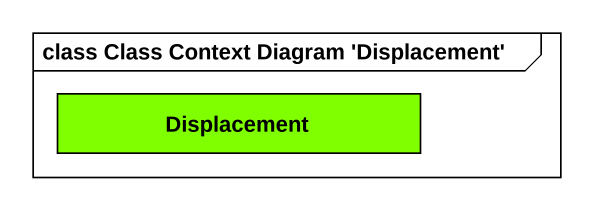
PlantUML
@startuml
mainframe class Class Context Diagram 'Displacement'
hide circle
hide empty members
class Displacement #80FF00
@enduml
